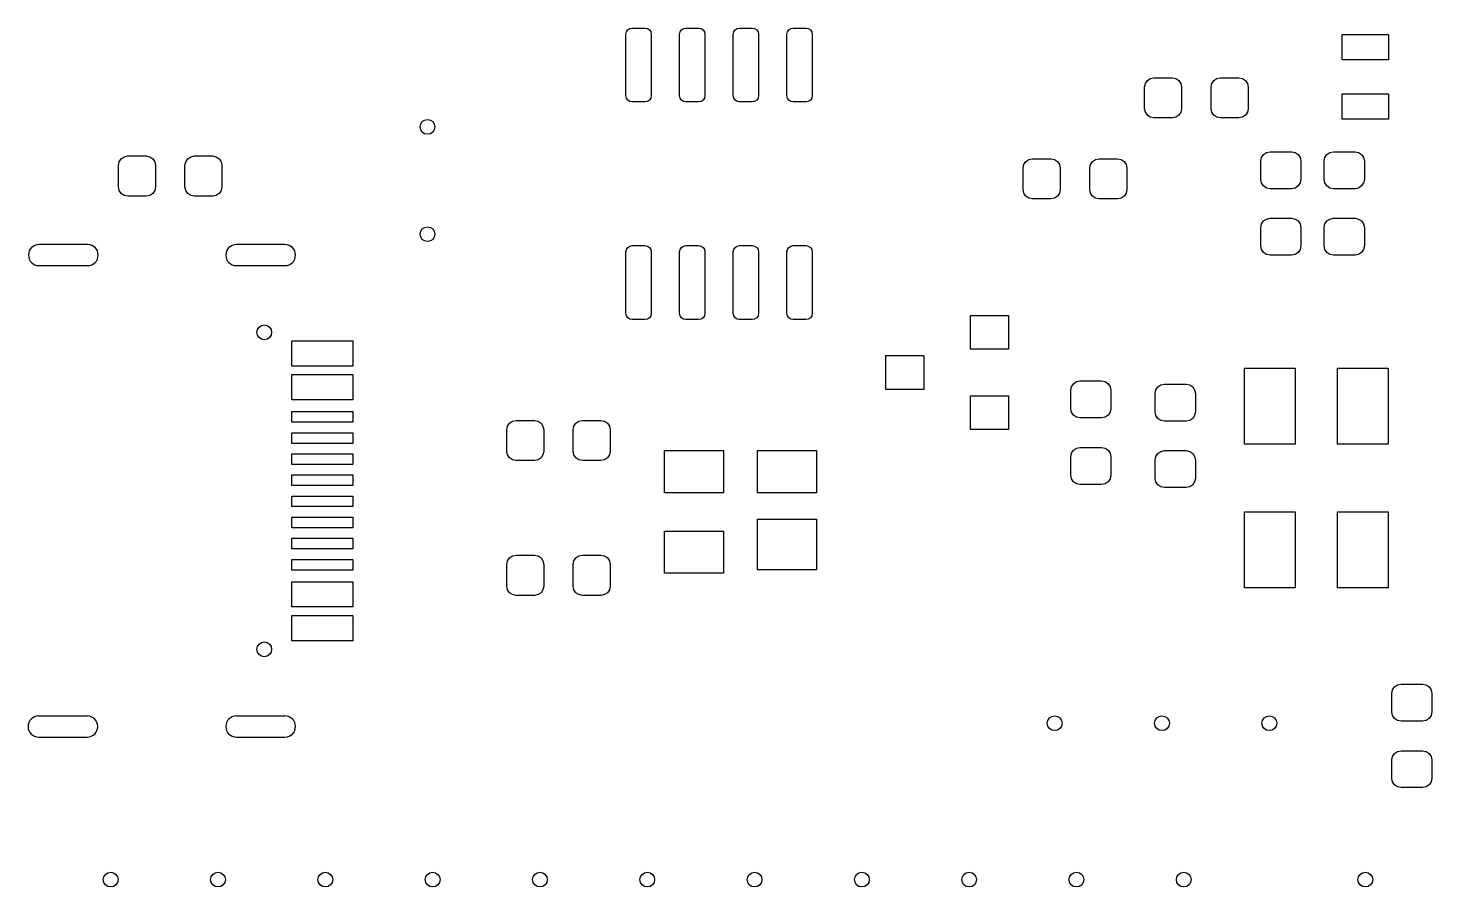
# Model space of a CAD drawing. Extents: x 2.12 to 4.44, y -4.67 to -3.06.
# Drawn here: x 2.12 to 3.428, y -4.672 to -3.872 of the extents above; entities that cross this region are included whole.
import ezdxf

# ---------------------------------------------------------------- set-up
doc = ezdxf.new("R2010")
doc.units = 0
doc.header["$MEASUREMENT"] = 0
doc.layers.add('BLACK', color=7, linetype='CONTINUOUS')

msp = doc.modelspace()

# ---------------------------------------------------------------- linework, layer by layer
at = {"layer": 'BLACK', "linetype": 'CONTINUOUS'}
for p, q in [((2.6788, -3.8737), (2.6807, -3.8724)), ((2.6807, -3.8724), (2.683, -3.8719)), ((2.683, -3.8719), (2.6948, -3.8719)), ((2.6948, -3.8719), (2.697, -3.8724)), ((2.697, -3.8724), (2.699, -3.8737)), ((2.7288, -3.8737), (2.7307, -3.8724)), ((2.7307, -3.8724), (2.733, -3.8719)), ((2.733, -3.8719), (2.7448, -3.8719)), ((2.7448, -3.8719), (2.747, -3.8724)), ((2.747, -3.8724), (2.749, -3.8737)), ((2.7788, -3.8737), (2.7807, -3.8724)), ((2.7807, -3.8724), (2.783, -3.8719)), ((2.783, -3.8719), (2.7948, -3.8719)), ((2.7948, -3.8719), (2.797, -3.8724)), ((2.797, -3.8724), (2.799, -3.8737)), ((2.8288, -3.8737), (2.8307, -3.8724)), ((2.8307, -3.8724), (2.833, -3.8719)), ((2.833, -3.8719), (2.8448, -3.8719)), ((2.8448, -3.8719), (2.847, -3.8724)), ((2.847, -3.8724), (2.849, -3.8737)), ((2.6771, -3.8779), (2.6775, -3.8756)), ((2.6771, -3.9349), (2.6771, -3.8779)), ((2.6775, -3.8756), (2.6788, -3.8737)), ((2.699, -3.8737), (2.7002, -3.8756)), ((2.7002, -3.8756), (2.7007, -3.8779)), ((2.7007, -3.8779), (2.7007, -3.9349)), ((2.7271, -3.8779), (2.7275, -3.8756)), ((2.7271, -3.9349), (2.7271, -3.8779)), ((2.7275, -3.8756), (2.7288, -3.8737)), ((2.749, -3.8737), (2.7502, -3.8756)), ((2.7502, -3.8756), (2.7507, -3.8779)), ((2.7507, -3.8779), (2.7507, -3.9349)), ((2.7771, -3.8779), (2.7775, -3.8756)), ((2.7771, -3.9349), (2.7771, -3.8779)), ((2.7775, -3.8756), (2.7788, -3.8737)), ((2.799, -3.8737), (2.8002, -3.8756)), ((2.8002, -3.8756), (2.8007, -3.8779)), ((2.8007, -3.8779), (2.8007, -3.9349)), ((2.8271, -3.8779), (2.8275, -3.8756)), ((2.8271, -3.9349), (2.8271, -3.8779)), ((2.8275, -3.8756), (2.8288, -3.8737)), ((2.849, -3.8737), (2.8502, -3.8756)), ((2.8502, -3.8756), (2.8507, -3.8779)), ((2.8507, -3.8779), (2.8507, -3.9349)), ((3.3445, -3.9016), (3.3445, -3.878)), ((3.3445, -3.878), (3.3878, -3.878)), ((3.3878, -3.878), (3.3878, -3.9016)), ((3.3878, -3.9016), (3.3445, -3.9016)), ((3.1604, -3.9269), (3.1611, -3.9236)), ((3.1611, -3.9236), (3.163, -3.9208)), ((3.163, -3.9208), (3.1657, -3.919)), ((3.1657, -3.919), (3.169, -3.9183)), ((3.169, -3.9183), (3.1863, -3.9183)), ((3.1863, -3.9183), (3.1896, -3.919)), ((3.1896, -3.919), (3.1924, -3.9208)), ((3.1924, -3.9208), (3.1942, -3.9236)), ((3.1942, -3.9236), (3.1949, -3.9269)), ((3.2224, -3.9269), (3.2231, -3.9236)), ((3.2231, -3.9236), (3.225, -3.9208)), ((3.225, -3.9208), (3.2278, -3.919)), ((3.2278, -3.919), (3.2311, -3.9183)), ((3.2311, -3.9183), (3.2483, -3.9183)), ((3.2483, -3.9183), (3.2516, -3.919)), ((3.2516, -3.919), (3.2544, -3.9208)), ((3.2544, -3.9208), (3.2562, -3.9236)), ((3.2562, -3.9236), (3.2569, -3.9269)), ((2.6775, -3.9372), (2.6771, -3.9349)), ((2.6788, -3.9391), (2.6775, -3.9372)), ((2.7002, -3.9372), (2.699, -3.9391)), ((2.7007, -3.9349), (2.7002, -3.9372)), ((2.7275, -3.9372), (2.7271, -3.9349)), ((2.7288, -3.9391), (2.7275, -3.9372)), ((2.7502, -3.9372), (2.749, -3.9391)), ((2.7507, -3.9349), (2.7502, -3.9372)), ((2.7775, -3.9372), (2.7771, -3.9349)), ((2.7788, -3.9391), (2.7775, -3.9372)), ((2.8002, -3.9372), (2.799, -3.9391)), ((2.8007, -3.9349), (2.8002, -3.9372)), ((2.8275, -3.9372), (2.8271, -3.9349)), ((2.8288, -3.9391), (2.8275, -3.9372)), ((2.8502, -3.9372), (2.849, -3.9391)), ((2.8507, -3.9349), (2.8502, -3.9372)), ((3.1604, -3.9471), (3.1604, -3.9269)), ((3.1949, -3.9269), (3.1949, -3.9471)), ((3.2224, -3.9471), (3.2224, -3.9269)), ((3.2569, -3.9269), (3.2569, -3.9471)), ((3.3445, -3.9567), (3.3445, -3.9331)), ((3.3445, -3.9331), (3.3878, -3.9331)), ((3.3878, -3.9331), (3.3878, -3.9567)), ((2.6807, -3.9404), (2.6788, -3.9391)), ((2.683, -3.9408), (2.6807, -3.9404)), ((2.6948, -3.9408), (2.683, -3.9408)), ((2.697, -3.9404), (2.6948, -3.9408)), ((2.699, -3.9391), (2.697, -3.9404)), ((2.7307, -3.9404), (2.7288, -3.9391)), ((2.733, -3.9408), (2.7307, -3.9404)), ((2.7448, -3.9408), (2.733, -3.9408)), ((2.747, -3.9404), (2.7448, -3.9408)), ((2.749, -3.9391), (2.747, -3.9404)), ((2.7807, -3.9404), (2.7788, -3.9391)), ((2.783, -3.9408), (2.7807, -3.9404)), ((2.7948, -3.9408), (2.783, -3.9408)), ((2.797, -3.9404), (2.7948, -3.9408)), ((2.799, -3.9391), (2.797, -3.9404)), ((2.8307, -3.9404), (2.8288, -3.9391)), ((2.833, -3.9408), (2.8307, -3.9404)), ((2.8448, -3.9408), (2.833, -3.9408)), ((2.847, -3.9404), (2.8448, -3.9408)), ((2.849, -3.9391), (2.847, -3.9404)), ((3.1611, -3.9504), (3.1604, -3.9471)), ((3.163, -3.9532), (3.1611, -3.9504)), ((3.1942, -3.9504), (3.1924, -3.9532)), ((3.1949, -3.9471), (3.1942, -3.9504)), ((3.2231, -3.9504), (3.2224, -3.9471)), ((3.225, -3.9532), (3.2231, -3.9504)), ((3.2562, -3.9504), (3.2544, -3.9532)), ((3.2569, -3.9471), (3.2562, -3.9504)), ((3.1657, -3.9551), (3.163, -3.9532)), ((3.169, -3.9557), (3.1657, -3.9551)), ((3.1863, -3.9557), (3.169, -3.9557)), ((3.1896, -3.9551), (3.1863, -3.9557)), ((3.1924, -3.9532), (3.1896, -3.9551)), ((3.2278, -3.9551), (3.225, -3.9532)), ((3.2311, -3.9557), (3.2278, -3.9551)), ((3.2483, -3.9557), (3.2311, -3.9557)), ((3.2516, -3.9551), (3.2483, -3.9557)), ((3.2544, -3.9532), (3.2516, -3.9551)), ((3.3878, -3.9567), (3.3445, -3.9567)), ((3.2694, -3.9925), (3.2712, -3.9897)), ((3.2712, -3.9897), (3.274, -3.9879)), ((3.274, -3.9879), (3.2773, -3.9872)), ((3.2773, -3.9872), (3.2975, -3.9872)), ((3.2975, -3.9872), (3.3008, -3.9879)), ((3.3008, -3.9879), (3.3036, -3.9897)), ((3.3036, -3.9897), (3.3054, -3.9925)), ((3.3284, -3.9925), (3.3303, -3.9897)), ((3.3303, -3.9897), (3.3331, -3.9879)), ((3.3331, -3.9879), (3.3364, -3.9872)), ((3.3364, -3.9872), (3.3565, -3.9872)), ((3.3565, -3.9872), (3.3598, -3.9879)), ((3.3598, -3.9879), (3.3626, -3.9897)), ((3.3626, -3.9897), (3.3645, -3.9925)), ((2.2041, -3.9998), (2.2048, -3.9965)), ((2.2041, -4.0199), (2.2041, -3.9998)), ((2.2048, -3.9965), (2.2067, -3.9937)), ((2.2067, -3.9937), (2.2095, -3.9918)), ((2.2095, -3.9918), (2.2128, -3.9911)), ((2.2128, -3.9911), (2.23, -3.9911)), ((2.23, -3.9911), (2.2333, -3.9918)), ((2.2333, -3.9918), (2.2361, -3.9937)), ((2.2361, -3.9937), (2.2379, -3.9965)), ((2.2379, -3.9965), (2.2386, -3.9998)), ((2.2386, -3.9998), (2.2386, -4.0199)), ((2.2661, -3.9998), (2.2668, -3.9965)), ((2.2661, -4.0199), (2.2661, -3.9998)), ((2.2668, -3.9965), (2.2687, -3.9937)), ((2.2687, -3.9937), (2.2715, -3.9918)), ((2.2715, -3.9918), (2.2748, -3.9911)), ((2.2748, -3.9911), (2.292, -3.9911)), ((2.292, -3.9911), (2.2953, -3.9918)), ((2.2953, -3.9918), (2.2981, -3.9937)), ((2.2981, -3.9937), (2.2999, -3.9965)), ((2.2999, -3.9965), (2.3006, -3.9998)), ((2.3006, -3.9998), (2.3006, -4.0199)), ((3.0473, -4.0023), (3.048, -3.999)), ((3.0473, -4.0225), (3.0473, -4.0023)), ((3.048, -3.999), (3.0498, -3.9962)), ((3.0498, -3.9962), (3.0526, -3.9943)), ((3.0526, -3.9943), (3.0559, -3.9937)), ((3.0559, -3.9937), (3.0731, -3.9937)), ((3.0731, -3.9937), (3.0764, -3.9943)), ((3.0764, -3.9943), (3.0792, -3.9962)), ((3.0792, -3.9962), (3.0811, -3.999)), ((3.0811, -3.999), (3.0818, -4.0023)), ((3.0818, -4.0023), (3.0818, -4.0225)), ((3.1093, -4.0023), (3.11, -3.999)), ((3.1093, -4.0225), (3.1093, -4.0023)), ((3.11, -3.999), (3.1118, -3.9962)), ((3.1118, -3.9962), (3.1146, -3.9943)), ((3.1146, -3.9943), (3.1179, -3.9937)), ((3.1179, -3.9937), (3.1352, -3.9937)), ((3.1352, -3.9937), (3.1384, -3.9943)), ((3.1384, -3.9943), (3.1412, -3.9962)), ((3.1412, -3.9962), (3.1431, -3.999)), ((3.1431, -3.999), (3.1438, -4.0023)), ((3.1438, -4.0023), (3.1438, -4.0225)), ((3.2687, -3.9958), (3.2694, -3.9925)), ((3.2687, -4.013), (3.2687, -3.9958)), ((3.3054, -3.9925), (3.3061, -3.9958)), ((3.3061, -3.9958), (3.3061, -4.013)), ((3.3278, -3.9958), (3.3284, -3.9925)), ((3.3278, -4.013), (3.3278, -3.9958)), ((3.3645, -3.9925), (3.3652, -3.9958)), ((3.3652, -3.9958), (3.3652, -4.013)), ((3.2694, -4.0163), (3.2687, -4.013)), ((3.2712, -4.0191), (3.2694, -4.0163)), ((3.3054, -4.0163), (3.3036, -4.0191)), ((3.3061, -4.013), (3.3054, -4.0163)), ((3.3284, -4.0163), (3.3278, -4.013)), ((3.3303, -4.0191), (3.3284, -4.0163)), ((3.3645, -4.0163), (3.3626, -4.0191)), ((3.3652, -4.013), (3.3645, -4.0163)), ((2.2048, -4.0232), (2.2041, -4.0199)), ((2.2067, -4.026), (2.2048, -4.0232)), ((2.2095, -4.0279), (2.2067, -4.026)), ((2.2128, -4.0285), (2.2095, -4.0279)), ((2.23, -4.0285), (2.2128, -4.0285)), ((2.2333, -4.0279), (2.23, -4.0285)), ((2.2361, -4.026), (2.2333, -4.0279)), ((2.2379, -4.0232), (2.2361, -4.026)), ((2.2386, -4.0199), (2.2379, -4.0232)), ((2.2668, -4.0232), (2.2661, -4.0199)), ((2.2687, -4.026), (2.2668, -4.0232)), ((2.2715, -4.0279), (2.2687, -4.026)), ((2.2748, -4.0285), (2.2715, -4.0279)), ((2.292, -4.0285), (2.2748, -4.0285)), ((2.2953, -4.0279), (2.292, -4.0285)), ((2.2981, -4.026), (2.2953, -4.0279)), ((2.2999, -4.0232), (2.2981, -4.026)), ((2.3006, -4.0199), (2.2999, -4.0232)), ((3.048, -4.0258), (3.0473, -4.0225)), ((3.0498, -4.0286), (3.048, -4.0258)), ((3.0526, -4.0304), (3.0498, -4.0286)), ((3.0792, -4.0286), (3.0764, -4.0304)), ((3.0811, -4.0258), (3.0792, -4.0286)), ((3.0818, -4.0225), (3.0811, -4.0258)), ((3.11, -4.0258), (3.1093, -4.0225)), ((3.1118, -4.0286), (3.11, -4.0258)), ((3.1146, -4.0304), (3.1118, -4.0286)), ((3.1412, -4.0286), (3.1384, -4.0304)), ((3.1431, -4.0258), (3.1412, -4.0286)), ((3.1438, -4.0225), (3.1431, -4.0258)), ((3.274, -4.021), (3.2712, -4.0191)), ((3.2773, -4.0217), (3.274, -4.021)), ((3.2975, -4.0217), (3.2773, -4.0217)), ((3.3008, -4.021), (3.2975, -4.0217)), ((3.3036, -4.0191), (3.3008, -4.021)), ((3.3331, -4.021), (3.3303, -4.0191)), ((3.3364, -4.0217), (3.3331, -4.021)), ((3.3565, -4.0217), (3.3364, -4.0217)), ((3.3598, -4.021), (3.3565, -4.0217)), ((3.3626, -4.0191), (3.3598, -4.021)), ((3.0559, -4.0311), (3.0526, -4.0304)), ((3.0731, -4.0311), (3.0559, -4.0311)), ((3.0764, -4.0304), (3.0731, -4.0311)), ((3.1179, -4.0311), (3.1146, -4.0304)), ((3.1352, -4.0311), (3.1179, -4.0311)), ((3.1384, -4.0304), (3.1352, -4.0311)), ((3.2687, -4.0578), (3.2694, -4.0545)), ((3.2694, -4.0545), (3.2712, -4.0517)), ((3.2712, -4.0517), (3.274, -4.0499)), ((3.274, -4.0499), (3.2773, -4.0492)), ((3.2773, -4.0492), (3.2975, -4.0492)), ((3.2975, -4.0492), (3.3008, -4.0499)), ((3.3008, -4.0499), (3.3036, -4.0517)), ((3.3036, -4.0517), (3.3054, -4.0545)), ((3.3054, -4.0545), (3.3061, -4.0578)), ((3.3278, -4.0578), (3.3284, -4.0545)), ((3.3284, -4.0545), (3.3303, -4.0517)), ((3.3303, -4.0517), (3.3331, -4.0499)), ((3.3331, -4.0499), (3.3364, -4.0492)), ((3.3364, -4.0492), (3.3565, -4.0492)), ((3.3565, -4.0492), (3.3598, -4.0499)), ((3.3598, -4.0499), (3.3626, -4.0517)), ((3.3626, -4.0517), (3.3645, -4.0545)), ((3.3645, -4.0545), (3.3652, -4.0578)), ((3.2687, -4.075), (3.2687, -4.0578)), ((3.3061, -4.0578), (3.3061, -4.075)), ((3.3278, -4.075), (3.3278, -4.0578)), ((3.3652, -4.0578), (3.3652, -4.075)), ((2.1754, -4.0736), (2.1301, -4.0736)), ((2.3593, -4.0736), (2.314, -4.0736)), ((2.6771, -4.0806), (2.6775, -4.0784)), ((2.6771, -4.1377), (2.6771, -4.0806)), ((2.6775, -4.0784), (2.6788, -4.0764)), ((2.6788, -4.0764), (2.6807, -4.0752)), ((2.6807, -4.0752), (2.683, -4.0747)), ((2.683, -4.0747), (2.6948, -4.0747)), ((2.6948, -4.0747), (2.697, -4.0752)), ((2.697, -4.0752), (2.699, -4.0764)), ((2.699, -4.0764), (2.7002, -4.0784)), ((2.7002, -4.0784), (2.7007, -4.0806)), ((2.7007, -4.0806), (2.7007, -4.1377)), ((2.7271, -4.0806), (2.7275, -4.0784)), ((2.7271, -4.1377), (2.7271, -4.0806)), ((2.7275, -4.0784), (2.7288, -4.0764)), ((2.7288, -4.0764), (2.7307, -4.0752)), ((2.7307, -4.0752), (2.733, -4.0747)), ((2.733, -4.0747), (2.7448, -4.0747)), ((2.7448, -4.0747), (2.747, -4.0752)), ((2.747, -4.0752), (2.749, -4.0764)), ((2.749, -4.0764), (2.7502, -4.0784)), ((2.7502, -4.0784), (2.7507, -4.0806)), ((2.7507, -4.0806), (2.7507, -4.1377)), ((2.7771, -4.0806), (2.7775, -4.0784)), ((2.7771, -4.1377), (2.7771, -4.0806)), ((2.7775, -4.0784), (2.7788, -4.0764)), ((2.7788, -4.0764), (2.7807, -4.0752)), ((2.7807, -4.0752), (2.783, -4.0747)), ((2.783, -4.0747), (2.7948, -4.0747)), ((2.7948, -4.0747), (2.797, -4.0752)), ((2.797, -4.0752), (2.799, -4.0764)), ((2.799, -4.0764), (2.8002, -4.0784)), ((2.8002, -4.0784), (2.8007, -4.0806)), ((2.8007, -4.0806), (2.8007, -4.1377)), ((2.8271, -4.0806), (2.8275, -4.0784)), ((2.8271, -4.1377), (2.8271, -4.0806)), ((2.8275, -4.0784), (2.8288, -4.0764)), ((2.8288, -4.0764), (2.8307, -4.0752)), ((2.8307, -4.0752), (2.833, -4.0747)), ((2.833, -4.0747), (2.8448, -4.0747)), ((2.8448, -4.0747), (2.847, -4.0752)), ((2.847, -4.0752), (2.849, -4.0764)), ((2.849, -4.0764), (2.8502, -4.0784)), ((2.8502, -4.0784), (2.8507, -4.0806)), ((2.8507, -4.0806), (2.8507, -4.1377)), ((3.2694, -4.0783), (3.2687, -4.075)), ((3.2712, -4.0811), (3.2694, -4.0783)), ((3.274, -4.083), (3.2712, -4.0811)), ((3.3036, -4.0811), (3.3008, -4.083)), ((3.3054, -4.0783), (3.3036, -4.0811)), ((3.3061, -4.075), (3.3054, -4.0783)), ((3.3284, -4.0783), (3.3278, -4.075)), ((3.3303, -4.0811), (3.3284, -4.0783)), ((3.3331, -4.083), (3.3303, -4.0811)), ((3.3626, -4.0811), (3.3598, -4.083)), ((3.3645, -4.0783), (3.3626, -4.0811)), ((3.3652, -4.075), (3.3645, -4.0783)), ((2.1301, -4.0933), (2.1754, -4.0933)), ((2.314, -4.0933), (2.3593, -4.0933)), ((3.2773, -4.0837), (3.274, -4.083)), ((3.2975, -4.0837), (3.2773, -4.0837)), ((3.3008, -4.083), (3.2975, -4.0837)), ((3.3364, -4.0837), (3.3331, -4.083)), ((3.3565, -4.0837), (3.3364, -4.0837)), ((3.3598, -4.083), (3.3565, -4.0837)), ((2.6775, -4.14), (2.6771, -4.1377)), ((2.6788, -4.1419), (2.6775, -4.14)), ((2.6807, -4.1432), (2.6788, -4.1419)), ((2.683, -4.1436), (2.6807, -4.1432)), ((2.6948, -4.1436), (2.683, -4.1436)), ((2.697, -4.1432), (2.6948, -4.1436)), ((2.699, -4.1419), (2.697, -4.1432)), ((2.7002, -4.14), (2.699, -4.1419)), ((2.7007, -4.1377), (2.7002, -4.14)), ((2.7275, -4.14), (2.7271, -4.1377)), ((2.7288, -4.1419), (2.7275, -4.14)), ((2.7307, -4.1432), (2.7288, -4.1419)), ((2.733, -4.1436), (2.7307, -4.1432)), ((2.7448, -4.1436), (2.733, -4.1436)), ((2.747, -4.1432), (2.7448, -4.1436)), ((2.749, -4.1419), (2.747, -4.1432)), ((2.7502, -4.14), (2.749, -4.1419)), ((2.7507, -4.1377), (2.7502, -4.14)), ((2.7775, -4.14), (2.7771, -4.1377)), ((2.7788, -4.1419), (2.7775, -4.14)), ((2.7807, -4.1432), (2.7788, -4.1419)), ((2.783, -4.1436), (2.7807, -4.1432)), ((2.7948, -4.1436), (2.783, -4.1436)), ((2.797, -4.1432), (2.7948, -4.1436)), ((2.799, -4.1419), (2.797, -4.1432)), ((2.8002, -4.14), (2.799, -4.1419)), ((2.8007, -4.1377), (2.8002, -4.14)), ((2.8275, -4.14), (2.8271, -4.1377)), ((2.8288, -4.1419), (2.8275, -4.14)), ((2.8307, -4.1432), (2.8288, -4.1419)), ((2.833, -4.1436), (2.8307, -4.1432)), ((2.8448, -4.1436), (2.833, -4.1436)), ((2.847, -4.1432), (2.8448, -4.1436)), ((2.849, -4.1419), (2.847, -4.1432)), ((2.8502, -4.14), (2.849, -4.1419)), ((2.8507, -4.1377), (2.8502, -4.14)), ((2.998, -4.1713), (2.998, -4.1398)), ((2.998, -4.1398), (3.0335, -4.1398)), ((3.0335, -4.1398), (3.0335, -4.1713)), ((2.3656, -4.1752), (2.3656, -4.1634)), ((2.3656, -4.1634), (2.4226, -4.1634)), ((2.4226, -4.1634), (2.4226, -4.1752)), ((3.0335, -4.1713), (2.998, -4.1713)), ((2.3656, -4.187), (2.3656, -4.1752)), ((2.4226, -4.1752), (2.4226, -4.187)), ((2.9193, -4.2087), (2.9193, -4.1772)), ((2.9193, -4.1772), (2.9547, -4.1772)), ((2.9547, -4.1772), (2.9547, -4.2087)), ((2.4226, -4.187), (2.3656, -4.187)), ((2.3656, -4.2067), (2.3656, -4.1949)), ((2.3656, -4.1949), (2.4226, -4.1949)), ((2.4226, -4.1949), (2.4226, -4.2067)), ((3.2535, -4.2597), (3.2535, -4.1889)), ((3.2535, -4.1889), (3.3008, -4.1889)), ((3.3008, -4.1889), (3.3008, -4.2597)), ((3.3402, -4.2597), (3.3402, -4.1889)), ((3.3402, -4.1889), (3.3874, -4.1889)), ((3.3874, -4.1889), (3.3874, -4.2597)), ((2.3656, -4.2185), (2.3656, -4.2067)), ((2.4226, -4.2067), (2.4226, -4.2185)), ((2.9547, -4.2087), (2.9193, -4.2087)), ((3.0915, -4.2094), (3.0922, -4.2061)), ((3.0915, -4.2266), (3.0915, -4.2094)), ((3.0922, -4.2061), (3.0941, -4.2033)), ((3.0941, -4.2033), (3.0969, -4.2014)), ((3.0969, -4.2014), (3.1001, -4.2008)), ((3.1001, -4.2008), (3.1203, -4.2008)), ((3.1203, -4.2008), (3.1236, -4.2014)), ((3.1236, -4.2014), (3.1264, -4.2033)), ((3.1264, -4.2033), (3.1283, -4.2061)), ((3.1283, -4.2061), (3.1289, -4.2094)), ((3.1289, -4.2094), (3.1289, -4.2266)), ((3.1703, -4.2124), (3.1709, -4.2091)), ((3.1703, -4.2296), (3.1703, -4.2124)), ((3.1709, -4.2091), (3.1728, -4.2063)), ((3.1728, -4.2063), (3.1756, -4.2044)), ((3.1756, -4.2044), (3.1789, -4.2037)), ((3.1789, -4.2037), (3.1991, -4.2037)), ((3.1991, -4.2037), (3.2024, -4.2044)), ((3.2024, -4.2044), (3.2052, -4.2063)), ((3.2052, -4.2063), (3.207, -4.2091)), ((3.207, -4.2091), (3.2077, -4.2124)), ((3.2077, -4.2124), (3.2077, -4.2296)), ((2.4226, -4.2185), (2.3656, -4.2185)), ((2.998, -4.2461), (2.998, -4.2146)), ((2.998, -4.2146), (3.0335, -4.2146)), ((3.0335, -4.2146), (3.0335, -4.2461)), ((2.3656, -4.2392), (2.3656, -4.2293)), ((2.3656, -4.2293), (2.4226, -4.2293)), ((2.4226, -4.2293), (2.4226, -4.2392)), ((2.5685, -4.2401), (2.5713, -4.2383)), ((2.5713, -4.2383), (2.5746, -4.2376)), ((2.5746, -4.2376), (2.5918, -4.2376)), ((2.5918, -4.2376), (2.5951, -4.2383)), ((2.5951, -4.2383), (2.5979, -4.2401)), ((2.6305, -4.2401), (2.6333, -4.2383)), ((2.6333, -4.2383), (2.6366, -4.2376)), ((2.6366, -4.2376), (2.6538, -4.2376)), ((2.6538, -4.2376), (2.6571, -4.2383)), ((2.6571, -4.2383), (2.6599, -4.2401)), ((3.0922, -4.2299), (3.0915, -4.2266)), ((3.0941, -4.2327), (3.0922, -4.2299)), ((3.0969, -4.2346), (3.0941, -4.2327)), ((3.1001, -4.2352), (3.0969, -4.2346)), ((3.1203, -4.2352), (3.1001, -4.2352)), ((3.1236, -4.2346), (3.1203, -4.2352)), ((3.1264, -4.2327), (3.1236, -4.2346)), ((3.1283, -4.2299), (3.1264, -4.2327)), ((3.1289, -4.2266), (3.1283, -4.2299)), ((3.1709, -4.2329), (3.1703, -4.2296)), ((3.1728, -4.2357), (3.1709, -4.2329)), ((3.1756, -4.2375), (3.1728, -4.2357)), ((3.1789, -4.2382), (3.1756, -4.2375)), ((3.1991, -4.2382), (3.1789, -4.2382)), ((3.2024, -4.2375), (3.1991, -4.2382)), ((3.2052, -4.2357), (3.2024, -4.2375)), ((3.207, -4.2329), (3.2052, -4.2357)), ((3.2077, -4.2296), (3.207, -4.2329)), ((2.4226, -4.2392), (2.3656, -4.2392)), ((2.3656, -4.2589), (2.3656, -4.249)), ((2.3656, -4.249), (2.4226, -4.249)), ((2.4226, -4.249), (2.4226, -4.2589)), ((2.566, -4.2462), (2.5666, -4.2429)), ((2.566, -4.2664), (2.566, -4.2462)), ((2.5666, -4.2429), (2.5685, -4.2401)), ((2.5979, -4.2401), (2.5997, -4.2429)), ((2.5997, -4.2429), (2.6004, -4.2462)), ((2.6004, -4.2462), (2.6004, -4.2664)), ((2.628, -4.2462), (2.6286, -4.2429)), ((2.628, -4.2664), (2.628, -4.2462)), ((2.6286, -4.2429), (2.6305, -4.2401)), ((2.6599, -4.2401), (2.6618, -4.2429)), ((2.6618, -4.2429), (2.6624, -4.2462)), ((2.6624, -4.2462), (2.6624, -4.2664)), ((3.0335, -4.2461), (2.998, -4.2461)), ((2.4226, -4.2589), (2.3656, -4.2589)), ((3.0941, -4.2653), (3.0969, -4.2635)), ((3.0969, -4.2635), (3.1001, -4.2628)), ((3.1001, -4.2628), (3.1203, -4.2628)), ((3.1203, -4.2628), (3.1236, -4.2635)), ((3.1236, -4.2635), (3.1264, -4.2653)), ((3.3008, -4.2597), (3.2535, -4.2597)), ((3.3874, -4.2597), (3.3402, -4.2597)), ((2.3656, -4.2785), (2.3656, -4.2687)), ((2.3656, -4.2687), (2.4226, -4.2687)), ((2.4226, -4.2687), (2.4226, -4.2785)), ((2.5666, -4.2697), (2.566, -4.2664)), ((2.5685, -4.2725), (2.5666, -4.2697)), ((2.5713, -4.2743), (2.5685, -4.2725)), ((2.5746, -4.275), (2.5713, -4.2743)), ((2.5918, -4.275), (2.5746, -4.275)), ((2.5951, -4.2743), (2.5918, -4.275)), ((2.5979, -4.2725), (2.5951, -4.2743)), ((2.5997, -4.2697), (2.5979, -4.2725)), ((2.6004, -4.2664), (2.5997, -4.2697)), ((2.6286, -4.2697), (2.628, -4.2664)), ((2.6305, -4.2725), (2.6286, -4.2697)), ((2.6333, -4.2743), (2.6305, -4.2725)), ((2.6366, -4.275), (2.6333, -4.2743)), ((2.6538, -4.275), (2.6366, -4.275)), ((2.6571, -4.2743), (2.6538, -4.275)), ((2.6599, -4.2725), (2.6571, -4.2743)), ((2.6618, -4.2697), (2.6599, -4.2725)), ((2.6624, -4.2664), (2.6618, -4.2697)), ((2.713, -4.3051), (2.713, -4.2657)), ((2.713, -4.2657), (2.7681, -4.2657)), ((2.7681, -4.2657), (2.7681, -4.3051)), ((2.7996, -4.3051), (2.7996, -4.2657)), ((2.7996, -4.2657), (2.8547, -4.2657)), ((2.8547, -4.2657), (2.8547, -4.3051)), ((3.0915, -4.2714), (3.0922, -4.2681)), ((3.0915, -4.2886), (3.0915, -4.2714)), ((3.0922, -4.2681), (3.0941, -4.2653)), ((3.1264, -4.2653), (3.1283, -4.2681)), ((3.1283, -4.2681), (3.1289, -4.2714)), ((3.1289, -4.2714), (3.1289, -4.2886)), ((3.1703, -4.2744), (3.1709, -4.2711)), ((3.1703, -4.2916), (3.1703, -4.2744)), ((3.1709, -4.2711), (3.1728, -4.2683)), ((3.1728, -4.2683), (3.1756, -4.2664)), ((3.1756, -4.2664), (3.1789, -4.2657)), ((3.1789, -4.2657), (3.1991, -4.2657)), ((3.1991, -4.2657), (3.2024, -4.2664)), ((3.2024, -4.2664), (3.2052, -4.2683)), ((3.2052, -4.2683), (3.207, -4.2711)), ((3.207, -4.2711), (3.2077, -4.2744)), ((3.2077, -4.2744), (3.2077, -4.2916)), ((2.4226, -4.2785), (2.3656, -4.2785)), ((2.3656, -4.2982), (2.3656, -4.2884)), ((2.3656, -4.2884), (2.4226, -4.2884)), ((2.4226, -4.2884), (2.4226, -4.2982)), ((3.0922, -4.2919), (3.0915, -4.2886)), ((3.1289, -4.2886), (3.1283, -4.2919)), ((2.4226, -4.2982), (2.3656, -4.2982)), ((3.0941, -4.2947), (3.0922, -4.2919)), ((3.0969, -4.2966), (3.0941, -4.2947)), ((3.1001, -4.2972), (3.0969, -4.2966)), ((3.1203, -4.2972), (3.1001, -4.2972)), ((3.1236, -4.2966), (3.1203, -4.2972)), ((3.1264, -4.2947), (3.1236, -4.2966)), ((3.1283, -4.2919), (3.1264, -4.2947)), ((3.1709, -4.2949), (3.1703, -4.2916)), ((3.1728, -4.2977), (3.1709, -4.2949)), ((3.1756, -4.2995), (3.1728, -4.2977)), ((3.1789, -4.3002), (3.1756, -4.2995)), ((3.1991, -4.3002), (3.1789, -4.3002)), ((3.2024, -4.2995), (3.1991, -4.3002)), ((3.2052, -4.2977), (3.2024, -4.2995)), ((3.207, -4.2949), (3.2052, -4.2977)), ((3.2077, -4.2916), (3.207, -4.2949)), ((2.3656, -4.3179), (2.3656, -4.3081)), ((2.3656, -4.3081), (2.4226, -4.3081)), ((2.4226, -4.3081), (2.4226, -4.3179)), ((2.7681, -4.3051), (2.713, -4.3051)), ((2.8547, -4.3051), (2.7996, -4.3051)), ((2.4226, -4.3179), (2.3656, -4.3179)), ((2.3656, -4.3376), (2.3656, -4.3278)), ((2.3656, -4.3278), (2.4226, -4.3278)), ((2.4226, -4.3278), (2.4226, -4.3376)), ((2.7996, -4.3768), (2.7996, -4.3295)), ((2.7996, -4.3295), (2.8547, -4.3295)), ((2.8547, -4.3295), (2.8547, -4.3768)), ((3.2535, -4.3936), (3.2535, -4.3227)), ((3.2535, -4.3227), (3.3008, -4.3227)), ((3.3008, -4.3227), (3.3008, -4.3936)), ((3.3402, -4.3936), (3.3402, -4.3227)), ((3.3402, -4.3227), (3.3874, -4.3227)), ((3.3874, -4.3227), (3.3874, -4.3936)), ((2.4226, -4.3376), (2.3656, -4.3376)), ((2.713, -4.3799), (2.713, -4.3406)), ((2.713, -4.3406), (2.7681, -4.3406)), ((2.7681, -4.3406), (2.7681, -4.3799)), ((2.3656, -4.3573), (2.3656, -4.3474)), ((2.3656, -4.3474), (2.4226, -4.3474)), ((2.4226, -4.3474), (2.4226, -4.3573)), ((2.4226, -4.3573), (2.3656, -4.3573)), ((2.3656, -4.377), (2.3656, -4.3671)), ((2.3656, -4.3671), (2.4226, -4.3671)), ((2.4226, -4.3671), (2.4226, -4.377)), ((2.566, -4.3718), (2.5666, -4.3685)), ((2.5666, -4.3685), (2.5685, -4.3657)), ((2.5685, -4.3657), (2.5713, -4.3638)), ((2.5713, -4.3638), (2.5746, -4.3632)), ((2.5746, -4.3632), (2.5918, -4.3632)), ((2.5918, -4.3632), (2.5951, -4.3638)), ((2.5951, -4.3638), (2.5979, -4.3657)), ((2.5979, -4.3657), (2.5997, -4.3685)), ((2.5997, -4.3685), (2.6004, -4.3718)), ((2.628, -4.3718), (2.6286, -4.3685)), ((2.6286, -4.3685), (2.6305, -4.3657)), ((2.6305, -4.3657), (2.6333, -4.3638)), ((2.6333, -4.3638), (2.6366, -4.3632)), ((2.6366, -4.3632), (2.6538, -4.3632)), ((2.6538, -4.3632), (2.6571, -4.3638)), ((2.6571, -4.3638), (2.6599, -4.3657)), ((2.6599, -4.3657), (2.6618, -4.3685)), ((2.6618, -4.3685), (2.6624, -4.3718)), ((2.4226, -4.377), (2.3656, -4.377)), ((2.566, -4.392), (2.566, -4.3718)), ((2.6004, -4.3718), (2.6004, -4.392)), ((2.628, -4.392), (2.628, -4.3718)), ((2.6624, -4.3718), (2.6624, -4.392)), ((2.7681, -4.3799), (2.713, -4.3799)), ((2.8547, -4.3768), (2.7996, -4.3768)), ((2.3656, -4.3996), (2.3656, -4.3878)), ((2.3656, -4.3878), (2.4226, -4.3878)), ((2.4226, -4.3878), (2.4226, -4.3996)), ((2.5666, -4.3953), (2.566, -4.392)), ((2.5685, -4.3981), (2.5666, -4.3953)), ((2.5997, -4.3953), (2.5979, -4.3981)), ((2.6004, -4.392), (2.5997, -4.3953)), ((2.6286, -4.3953), (2.628, -4.392)), ((2.6305, -4.3981), (2.6286, -4.3953)), ((2.6618, -4.3953), (2.6599, -4.3981)), ((2.6624, -4.392), (2.6618, -4.3953)), ((3.3008, -4.3936), (3.2535, -4.3936)), ((3.3874, -4.3936), (3.3402, -4.3936)), ((2.3656, -4.4114), (2.3656, -4.3996)), ((2.4226, -4.3996), (2.4226, -4.4114)), ((2.5713, -4.3999), (2.5685, -4.3981)), ((2.5746, -4.4006), (2.5713, -4.3999)), ((2.5918, -4.4006), (2.5746, -4.4006)), ((2.5951, -4.3999), (2.5918, -4.4006)), ((2.5979, -4.3981), (2.5951, -4.3999)), ((2.6333, -4.3999), (2.6305, -4.3981)), ((2.6366, -4.4006), (2.6333, -4.3999)), ((2.6538, -4.4006), (2.6366, -4.4006)), ((2.6571, -4.3999), (2.6538, -4.4006)), ((2.6599, -4.3981), (2.6571, -4.3999)), ((2.4226, -4.4114), (2.3656, -4.4114)), ((2.3656, -4.4311), (2.3656, -4.4193)), ((2.3656, -4.4193), (2.4226, -4.4193)), ((2.4226, -4.4193), (2.4226, -4.4311)), ((2.3656, -4.4429), (2.3656, -4.4311)), ((2.4226, -4.4311), (2.4226, -4.4429)), ((2.4226, -4.4429), (2.3656, -4.4429)), ((3.3914, -4.4886), (3.3933, -4.4858)), ((3.3933, -4.4858), (3.3961, -4.4839)), ((3.3961, -4.4839), (3.3994, -4.4833)), ((3.3994, -4.4833), (3.4195, -4.4833)), ((3.4195, -4.4833), (3.4228, -4.4839)), ((3.4228, -4.4839), (3.4256, -4.4858)), ((3.4256, -4.4858), (3.4275, -4.4886)), ((3.3907, -4.4919), (3.3914, -4.4886)), ((3.3907, -4.5091), (3.3907, -4.4919)), ((3.4275, -4.4886), (3.4281, -4.4919)), ((3.4281, -4.4919), (3.4281, -4.5091)), ((2.175, -4.513), (2.1297, -4.513)), ((2.3593, -4.513), (2.314, -4.513)), ((3.3914, -4.5124), (3.3907, -4.5091)), ((3.3933, -4.5152), (3.3914, -4.5124)), ((3.4275, -4.5124), (3.4256, -4.5152)), ((3.4281, -4.5091), (3.4275, -4.5124)), ((3.3961, -4.5171), (3.3933, -4.5152)), ((3.3994, -4.5177), (3.3961, -4.5171)), ((3.4195, -4.5177), (3.3994, -4.5177)), ((3.4228, -4.5171), (3.4195, -4.5177)), ((3.4256, -4.5152), (3.4228, -4.5171)), ((2.1297, -4.5327), (2.175, -4.5327)), ((2.314, -4.5327), (2.3593, -4.5327)), ((3.3907, -4.5539), (3.3914, -4.5506)), ((3.3914, -4.5506), (3.3933, -4.5478)), ((3.3933, -4.5478), (3.3961, -4.5459)), ((3.3961, -4.5459), (3.3994, -4.5453)), ((3.3994, -4.5453), (3.4195, -4.5453)), ((3.4195, -4.5453), (3.4228, -4.5459)), ((3.4228, -4.5459), (3.4256, -4.5478)), ((3.4256, -4.5478), (3.4275, -4.5506)), ((3.4275, -4.5506), (3.4281, -4.5539)), ((3.3907, -4.5711), (3.3907, -4.5539)), ((3.4281, -4.5539), (3.4281, -4.5711)), ((3.3914, -4.5744), (3.3907, -4.5711)), ((3.3933, -4.5772), (3.3914, -4.5744)), ((3.3961, -4.5791), (3.3933, -4.5772)), ((3.4256, -4.5772), (3.4228, -4.5791)), ((3.4275, -4.5744), (3.4256, -4.5772)), ((3.4281, -4.5711), (3.4275, -4.5744)), ((3.3994, -4.5797), (3.3961, -4.5791)), ((3.4195, -4.5797), (3.3994, -4.5797)), ((3.4228, -4.5791), (3.4195, -4.5797))]:
    msp.add_line(p, q, dxfattribs=at)
at = {"layer": 'BLACK'}
for centre in [(2.4921, -3.964), (2.4921, -4.064), (2.34, -4.1555), (2.34, -4.4508), (3.0766, -4.5197), (3.1766, -4.5197), (3.2766, -4.5197), (2.1969, -4.6654), (2.2969, -4.6654), (2.3969, -4.6654), (2.4969, -4.6654), (2.5969, -4.6654), (2.6969, -4.6654), (2.7969, -4.6654), (2.8969, -4.6654), (2.9969, -4.6654), (3.0969, -4.6654), (3.1969, -4.6654), (3.3661, -4.6654)]:
    msp.add_circle(centre, 0.00689, dxfattribs=at)
for centre, start, end in [((2.1301, -4.0835), 90, 270), ((2.1754, -4.0835), 270, 450), ((2.314, -4.0835), 90, 270), ((2.3593, -4.0835), 270, 450), ((2.1297, -4.5228), 90, 270), ((2.175, -4.5228), 270, 450), ((2.314, -4.5228), 90, 270), ((2.3593, -4.5228), 270, 450)]:
    msp.add_arc(centre, 0.00984, start, end, dxfattribs=at)

doc.saveas('drawing.dxf')
